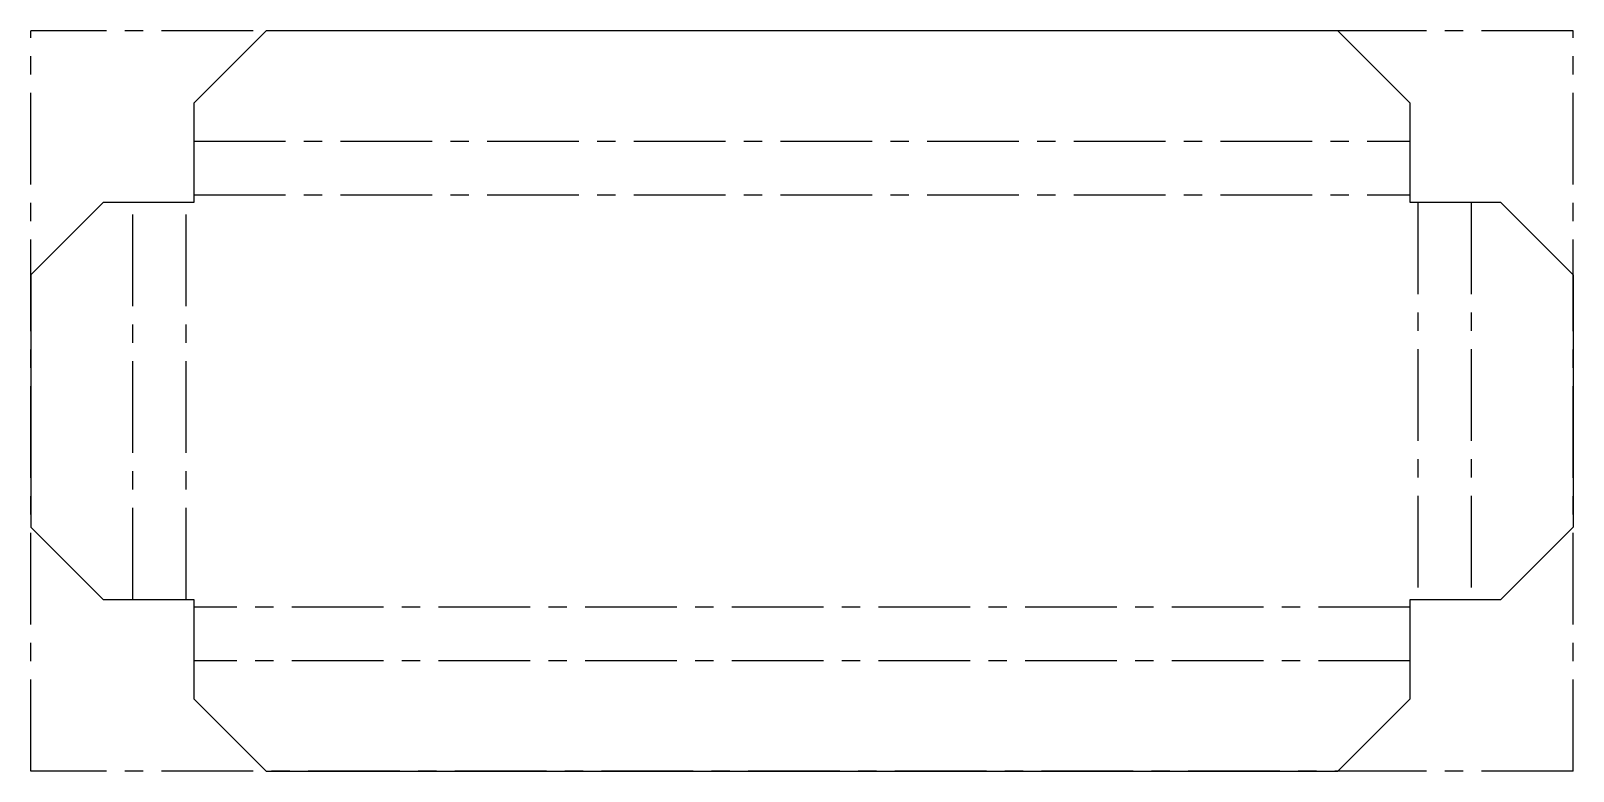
# Model space of a CAD drawing. Header units: millimetres. Extents: x -130 to 83, y -24 to 79.
import ezdxf

# ---------------------------------------------------------------- set-up
doc = ezdxf.new("R2010")
doc.units = ezdxf.units.MM
doc.linetypes.add('CENTERX2', pattern=[20.32, 12.7, -2.54, 2.54, -2.54])

msp = doc.modelspace()

# ---------------------------------------------------------------- linework, layer by layer
at = {"color": 7, "linetype": 'CENTERX2'}
for p, q in [((83.32, 78.79), (-130.38, 78.79)), ((-130.38, -23.79), (-130.38, 78.79)), ((83.32, -23.79), (83.32, 78.79)), ((-107.79, 63.48), (60.73, 63.48)), ((-107.79, 56.05), (60.73, 56.05)), ((-116.27, 0), (-116.27, 55)), ((-108.84, 0), (-108.84, 55)), ((61.78, 55), (61.78, 0)), ((69.21, 55), (69.21, 0)), ((60.73, -1.05), (-107.79, -1.05)), ((60.73, -8.48), (-107.79, -8.48)), ((83.32, -23.79), (-130.38, -23.79))]:
    msp.add_line(p, q, dxfattribs=at)
at = {"color": 7, "linetype": 'Continuous', "lineweight": 25}
for p, q in [((-97.79, 78.79), (-107.79, 68.79)), ((50.73, 78.79), (-97.79, 78.79)), ((60.73, 68.79), (50.73, 78.79)), ((-107.79, 68.79), (-107.79, 55)), ((60.73, 55), (60.73, 68.79)), ((-120.38, 55), (-130.38, 45)), ((-107.79, 55), (-120.38, 55)), ((73.32, 55), (60.73, 55)), ((83.32, 45), (73.32, 55)), ((-130.38, 45), (-130.38, 10)), ((83.32, 45), (83.32, 10)), ((-130.38, 10), (-120.38, 0)), ((73.32, 0), (83.32, 10)), ((-120.38, 0), (-107.79, 0)), ((-107.79, 0), (-107.79, -13.79)), ((60.73, 0), (73.32, 0)), ((60.73, -13.79), (60.73, 0)), ((-107.79, -13.79), (-97.79, -23.79)), ((50.73, -23.79), (60.73, -13.79)), ((-97.79, -23.79), (50.73, -23.79))]:
    msp.add_line(p, q, dxfattribs=at)

doc.saveas('drawing.dxf')
